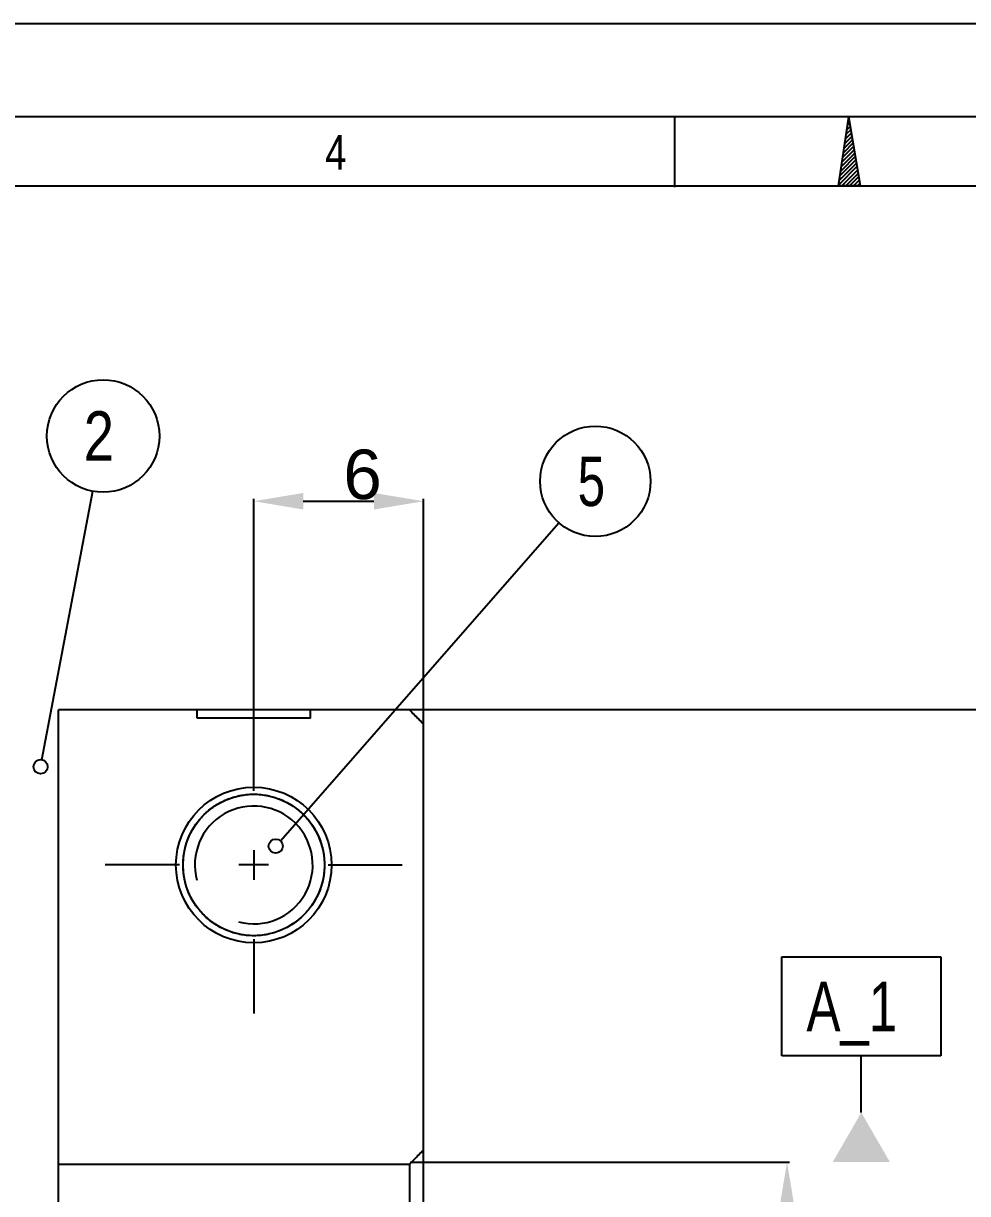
# Model space of a CAD drawing. Header units: millimetres. Extents: x -3183 to 3067, y 1033 to 2218.
# Drawn here: x 2814 to 2880.8, y 1776.2 to 1858.9 of the extents above; entities that cross this region are included whole.
import ezdxf

# ---------------------------------------------------------------- set-up
doc = ezdxf.new("R2010")
doc.units = ezdxf.units.MM
doc.linetypes.add('CENTER', pattern=[50.8, 31.75, -6.35, 6.35, -6.35])
doc.layers.add('BEMASSUNGEN', color=7, linetype='Continuous')
doc.layers.add('DEFAULT_1', color=7, linetype='CENTER')
doc.styles.get("Standard").update_dxf_attribs({"font": 'arial.ttf'})
doc.dimstyles.new('DIMSTYLE_4', dxfattribs={"dimtxt": 3.5, "dimasz": 3.5, "dimexe": 0.18, "dimexo": 0.0625, "dimgap": 0.09, "dimtad": 1, "dimdec": 3, "dimlfac": 0.5, "dimdsep": 46, "dimtxsty": 'Standard', "dimcen": 0.09, "dimadec": 0, "dimazin": 0, "dimtol": 1, "dimtp": 0.1, "dimtm": 0.1, "dimtfac": 1, "dimtdec": 3, "dimtofl": 0, "dimtmove": 0, "dimatfit": 3, "dimfxl": 1, "dimtolj": 1, "dimarcsym": 0})
doc.dimstyles.new('DIMSTYLE_6', dxfattribs={"dimtxt": 3.5, "dimasz": 3.5, "dimexe": 0.18, "dimexo": 0.0625, "dimgap": 0.09, "dimtad": 1, "dimdec": 3, "dimlfac": 0.5, "dimdsep": 46, "dimtxsty": 'Standard', "dimcen": 0.09, "dimadec": 0, "dimazin": 0, "dimtp": 0.1, "dimtm": 0.1, "dimtfac": 1, "dimtdec": 3, "dimtofl": 0, "dimtmove": 0, "dimatfit": 3, "dimfxl": 1, "dimtolj": 1, "dimarcsym": 0})
doc.dimstyles.new('DIMSTYLE_7', dxfattribs={"dimtxt": 3.5, "dimasz": 3.5, "dimexe": 0.18, "dimexo": 0.0625, "dimgap": 0.09, "dimtad": 1, "dimdec": 4, "dimlfac": 0.5, "dimdsep": 46, "dimtxsty": 'Standard', "dimcen": 0.09, "dimadec": 0, "dimazin": 0, "dimtol": 1, "dimtp": 0.028, "dimtm": -0.013, "dimtfac": 0.6, "dimtdec": 4, "dimtofl": 0, "dimtmove": 0, "dimatfit": 3, "dimfxl": 1, "dimtolj": 1, "dimarcsym": 0})

# ---------------------------------------------------------------- blocks, each defined once
blk = doc.blocks.new('*D139')
at = {"layer": 'BEMASSUNGEN', "color": 0, "linetype": 'Continuous', "lineweight": -2, "transparency": 16777216}
for p, q in [((2823.198, 1810.459), (2886.191, 1810.459)), ((2886.011, 1806.959), (2886.011, 1733.959)), ((2825.458, 1730.459), (2886.191, 1730.459))]:
    blk.add_line(p, q, dxfattribs=at)
at = {"layer": 'BEMASSUNGEN', "color": 0, "linetype": 'Continuous', "transparency": 16777216}
for points in [[(2885.428, 1806.959), (2886.595, 1806.959), (2886.011, 1810.459)], [(2885.428, 1733.959), (2886.595, 1733.959), (2886.011, 1730.459)]]:
    blk.add_solid(points, dxfattribs=at)
at = {"layer": 'Defpoints', "color": 0, "linetype": 'Continuous', "transparency": 16777216}
for p in [(2823.135, 1810.459), (2825.395, 1730.459), (2886.011, 1730.459)]:
    blk.add_point(p, dxfattribs=at)
at = {"layer": 'BEMASSUNGEN', "color": 0, "linetype": 'Continuous', "transparency": 16777216, "insert": (2884.037, 1771.469), "char_height": 3.5, "attachment_point": 5, "rotation": 90}
blk.add_mtext('\\A1;%%c40±0.1', dxfattribs=at)
blk = doc.blocks.new('*D140')
at = {"layer": 'BEMASSUNGEN', "color": 0, "linetype": 'Continuous', "lineweight": -2, "transparency": 16777216}
for p, q in [((2841.382, 1778.459), (2868.198, 1778.459)), ((2868.018, 1774.959), (2868.018, 1765.959)), ((2841.382, 1762.459), (2868.198, 1762.459)), ((2868.018, 1762.459), (2868.018, 1735.264))]:
    blk.add_line(p, q, dxfattribs=at)
at = {"layer": 'BEMASSUNGEN', "color": 0, "linetype": 'Continuous', "transparency": 16777216}
for points in [[(2867.435, 1774.959), (2868.601, 1774.959), (2868.018, 1778.459)], [(2867.435, 1765.959), (2868.601, 1765.959), (2868.018, 1762.459)]]:
    blk.add_solid(points, dxfattribs=at)
at = {"layer": 'Defpoints', "color": 0, "linetype": 'Continuous', "transparency": 16777216}
for p in [(2841.319, 1778.459), (2841.319, 1762.459), (2868.018, 1762.459)]:
    blk.add_point(p, dxfattribs=at)
at = {"layer": 'BEMASSUNGEN', "color": 0, "linetype": 'Continuous', "transparency": 16777216, "insert": (2865.363, 1745.71), "char_height": 3.5, "attachment_point": 5, "rotation": 90}
blk.add_mtext('\\A1;%%c8{\\H2.1;\\S+0.028^ +0.013;}F7', dxfattribs=at)
blk = doc.blocks.new('*D141')
at = {"layer": 'BEMASSUNGEN', "color": 0, "linetype": 'Continuous', "lineweight": -2, "transparency": 16777216}
for p, q in [((2830.319, 1808.115), (2830.319, 1825.351)), ((2833.819, 1825.171), (2838.819, 1825.171)), ((2842.319, 1804.499), (2842.319, 1825.351))]:
    blk.add_line(p, q, dxfattribs=at)
at = {"layer": 'BEMASSUNGEN', "color": 0, "linetype": 'Continuous', "transparency": 16777216}
for points in [[(2833.819, 1825.754), (2833.819, 1824.587), (2830.319, 1825.171)], [(2838.819, 1825.754), (2838.819, 1824.587), (2842.319, 1825.171)]]:
    blk.add_solid(points, dxfattribs=at)
at = {"layer": 'Defpoints', "color": 0, "linetype": 'Continuous', "transparency": 16777216}
for p in [(2842.319, 1825.171), (2830.319, 1808.052), (2842.319, 1804.436)]:
    blk.add_point(p, dxfattribs=at)
at = {"layer": 'BEMASSUNGEN', "color": 0, "linetype": 'Continuous', "transparency": 16777216, "insert": (2838.011, 1827.048), "char_height": 3.5, "attachment_point": 5}
blk.add_mtext('\\A1;6', dxfattribs=at)

msp = doc.modelspace()

# ---------------------------------------------------------------- linework, layer by layer
at = {"color": 7, "linetype": 'Continuous'}
for p, q in [((2647.48797, 1858.94738), (3067.48797, 1858.94738)), ((3058.14118, 1852.33903), (2647.48797, 1852.33903)), ((2860.089, 1847.38157), (2860.089, 1852.27029)), ((2871.66698, 1847.47083), (2872.38905, 1852.34001)), ((2873.21847, 1847.47083), (2872.38905, 1852.34001)), ((2873.21847, 1847.47083), (2871.66698, 1847.47083)), ((2816.51929, 1730.45867), (2816.51929, 1810.42666)), ((2826.31929, 1810.42666), (2816.51929, 1810.42666)), ((2826.31929, 1809.82617), (2826.31929, 1810.42666)), ((2841.31929, 1810.42666), (2834.31929, 1810.42666)), ((2834.31929, 1809.82617), (2834.31929, 1810.42666)), ((2834.31929, 1809.82617), (2826.31929, 1809.82617)), ((2842.31929, 1731.45867), (2842.31929, 1809.42584)), ((2841.31929, 1778.29704), (2816.51929, 1778.29704)), ((2841.31929, 1778.29704), (2841.31929, 1762.62031))]:
    msp.add_line(p, q, dxfattribs=at)
at = {"color": 2, "linetype": 'Continuous'}
for p, q in [((2872.42102, 1852.1512), (2872.35033, 1852.08051)), ((2872.54206, 1851.44273), (2872.20591, 1851.10658)), ((2872.50149, 1851.67876), (2872.25382, 1851.43119)), ((2872.4613, 1851.91508), (2872.30212, 1851.7559)), ((2872.70281, 1850.49745), (2872.0133, 1849.80804)), ((2872.66262, 1850.73396), (2872.0614, 1850.13294)), ((2872.62234, 1850.97009), (2872.1097, 1850.45755)), ((2872.58215, 1851.20641), (2872.15781, 1850.78216)), ((2872.82336, 1849.78887), (2871.86869, 1848.8341)), ((2872.78327, 1850.025), (2871.9168, 1849.15872)), ((2872.74289, 1850.26132), (2871.9651, 1849.48333)), ((2872.98449, 1848.84408), (2871.67617, 1847.53576)), ((2872.94421, 1849.0802), (2871.72438, 1847.86037)), ((2872.90403, 1849.31652), (2871.77268, 1848.18508)), ((2872.86394, 1849.55285), (2871.82078, 1848.50969)), ((2873.02468, 1848.60756), (2871.88854, 1847.47132)), ((2873.06477, 1848.37124), (2872.16495, 1847.47132)), ((2873.10515, 1848.13511), (2872.44145, 1847.47152)), ((3053.25246, 1847.4503), (2667.04288, 1847.4503)), ((2873.14524, 1847.89879), (2872.71786, 1847.47152)), ((2873.18562, 1847.66276), (2872.99437, 1847.47152)), ((2815.343, 1806.89824), (2818.93677, 1825.87395)), ((2832.20197, 1801.16576), (2851.89489, 1823.64706)), ((2830.31929, 1800.50867), (2830.31929, 1798.40867)), ((2831.36929, 1799.45867), (2829.26929, 1799.45867))]:
    msp.add_line(p, q, dxfattribs=at)
for centre, radius in [((2819.67654, 1829.78008), 3.97556), ((2854.46505, 1826.58113), 3.90058), ((2815.24996, 1806.40697), 0.5), ((2831.87251, 1800.78965), 0.5)]:
    msp.add_circle(centre, radius, dxfattribs=at)
at = {"color": 7, "linetype": 'Continuous'}
for radius in [5.5, 5]:
    msp.add_circle((2830.31929, 1799.45867), radius, dxfattribs=at)
at = {"color": 2, "linetype": 'Continuous'}
msp.add_arc((2830.31929, 1799.45867), 4.16667, 255, 195, dxfattribs=at)
at = {"color": 7, "linetype": 'Continuous'}
for points, start_tangent, end_tangent in [([(2841.31929, 1810.42666), (2841.6534, 1810.09229), (2841.98673, 1809.75868), (2842.31929, 1809.42584)], (0.70682366, -0.70738979), (0.70680893, -0.7074045)), ([(2830.31929, 1794.45867, 8.00054), (2829.34384, 1794.55475, 8.00054), (2828.40588, 1794.83927, 8.00054), (2827.54144, 1795.30132, 8.00054), (2826.78376, 1795.92314, 8.00054), (2826.16195, 1796.68082, 8.00054), (2825.6999, 1797.54526, 8.00054), (2825.41537, 1798.48322, 8.00054), (2825.31929, 1799.45867, 8.00054), (2825.41537, 1800.43412, 8.00054), (2825.6999, 1801.37209, 8.00054), (2826.16195, 1802.23652, 8.00054), (2826.78376, 1802.99421, 8.00054), (2827.54144, 1803.61602, 8.00054), (2828.40588, 1804.07807, 8.00054), (2829.34384, 1804.3626, 8.00054), (2830.31929, 1804.45867, 8.00054)], (-0.99999828, 0.0018568), (0.99999828, 0.0018568)), ([(2830.31929, 1804.45867, 8.00054), (2831.29475, 1804.3626, 8.00054), (2832.23271, 1804.07807, 8.00054), (2833.09714, 1803.61602, 8.00054), (2833.85483, 1802.99421, 8.00054), (2834.47664, 1802.23652, 8.00054), (2834.93869, 1801.37209, 8.00054), (2835.22322, 1800.43412, 8.00054), (2835.31929, 1799.45867, 8.00054), (2835.22322, 1798.48322, 8.00054), (2834.93869, 1797.54526, 8.00054), (2834.47664, 1796.68082, 8.00054), (2833.85483, 1795.92314, 8.00054), (2833.09714, 1795.30132, 8.00054), (2832.23271, 1794.83927, 8.00054), (2831.29475, 1794.55475, 8.00054), (2830.31929, 1794.45867, 8.00054)], (0.99999828, -0.0018568), (-0.99999828, -0.0018568)), ([(2841.31929, 1778.29704), (2841.64829, 1778.63255), (2841.98166, 1778.97199), (2842.31929, 1779.31531)], (0.69985421, 0.71428571), (0.70140709, 0.7127609))]:
    msp.add_spline(points, degree=3, dxfattribs=dict(at, start_tangent=start_tangent, end_tangent=end_tangent))
at = {"layer": 'BEMASSUNGEN', "color": 2, "linetype": 'Continuous'}
for p, q in [((2867.6431, 1792.95867), (2878.8931, 1792.95867)), ((2867.6431, 1785.95867), (2867.6431, 1792.95867)), ((2878.8931, 1792.95867), (2878.8931, 1785.95867)), ((2878.8931, 1785.95867), (2867.6431, 1785.95867)), ((2873.2681, 1781.95867), (2873.2681, 1785.95867))]:
    msp.add_line(p, q, dxfattribs=at)
msp.add_solid([(2875.28883, 1778.45867), (2871.24738, 1778.45867), (2873.2681, 1781.95867)], dxfattribs=at)
at = {"layer": 'DEFAULT_1', "color": 2, "linetype": 'CENTER'}
for p, q in [((2830.31929, 1804.70867), (2830.31929, 1809.95867)), ((2825.06929, 1799.45867), (2819.81929, 1799.45867)), ((2835.56929, 1799.45867), (2840.81929, 1799.45867)), ((2830.31929, 1794.20867), (2830.31929, 1788.95867))]:
    msp.add_line(p, q, dxfattribs=at)

# ---------------------------------------------------------------- texts
at = {"color": 2, "linetype": 'Continuous'}
for s, height, width, p in [('4', 2.44436, 0.785714, (2835.37159, 1848.60394)), ('2', 3.5, 0.785714, (2818.30154, 1828.03008)), ('5', 3.5, 0.714286, (2853.21505, 1824.83113))]:
    msp.add_text(s, height=height, dxfattribs=dict(at, width=width)).set_placement(p)
at = {"layer": 'BEMASSUNGEN', "color": 2, "linetype": 'Continuous', "width": 0.738095}
msp.add_text('A_1', height=3.5, dxfattribs=at).set_placement((2869.3931, 1787.70867))

# ---------------------------------------------------------------- dimensions: what is measured, and where the dimension line sits
at = {"layer": 'BEMASSUNGEN', "color": 2, "linetype": 'Continuous'}
dim = msp.add_linear_dim(base=(2842.31929, 1825.17059), p1=(2830.31929, 1808.05227), p2=(2842.31929, 1804.4362), dimstyle='DIMSTYLE_6', dxfattribs=at)
dim.commit()
dim.dimension.update_dxf_attribs({"geometry": '*D141', "text_midpoint": (2838.01141, 1825.17059), "dimtype": 160})
dim = msp.add_linear_dim(base=(2886.01141, 1730.45867), p1=(2823.13529, 1810.45867), p2=(2825.39533, 1730.45867), angle=270, text='%%c<>', dimstyle='DIMSTYLE_4', dxfattribs=at)
dim.commit()
dim.dimension.update_dxf_attribs({"geometry": '*D139', "text_midpoint": (2886.01141, 1771.46858), "dimtype": 160})
dim = msp.add_linear_dim(base=(2868.0181, 1762.45867), p1=(2841.31929, 1778.45867), p2=(2841.31929, 1762.45867), angle=270, text='%%c<>', dimstyle='DIMSTYLE_7', override={"dimpost": '<>F7'}, dxfattribs=at)
dim.commit()
dim.dimension.update_dxf_attribs({"geometry": '*D140', "text_midpoint": (2868.0181, 1745.71003), "dimtype": 160})

doc.saveas('drawing.dxf')
